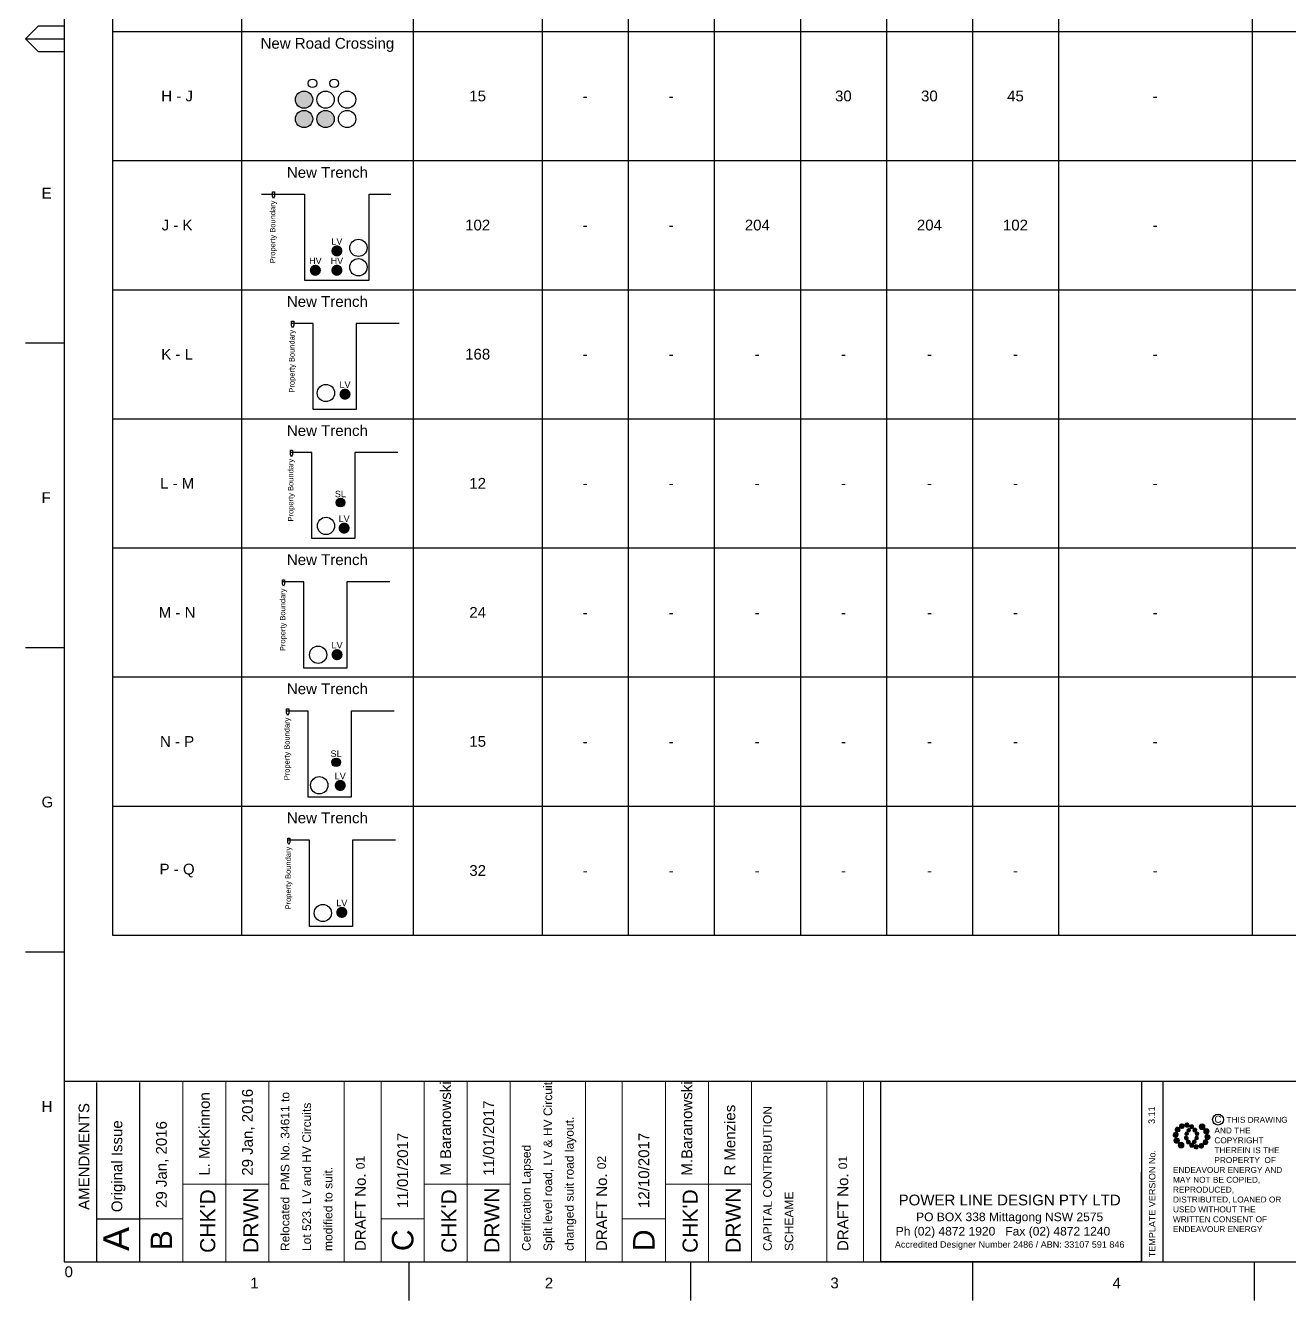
# Paper-space layout 'duct' of a CAD drawing. Header units: metres, sheet in millimetres. Extents: x -9 to 824, y -9 to 577.
# Drawn here: x -8.9 to 284.9, y -9 to 287.3 of the extents above; entities that cross this region are included whole.
import ezdxf
from ezdxf.enums import TextEntityAlignment as Align

# ---------------------------------------------------------------- set-up
doc = ezdxf.new("R2010")
doc.units = ezdxf.units.M
doc.layers.get('0').update_dxf_attribs({"color": 6})
doc.layers.add('Notes', color=7, linetype='Continuous')
doc.styles.add('ARIAL', font='arial.ttf', dxfattribs={"height": 2})
doc.styles.add('ieISOCP', font='arial.ttf', dxfattribs={"height": 1.5})
doc.styles.get("Standard").update_dxf_attribs({"font": 'arial.ttf'})

# ---------------------------------------------------------------- blocks, each defined once
blk = doc.blocks.new('EE_LOGO_SMALL')
at = {"layer": 'Notes'}
h = blk.add_hatch(color=256, dxfattribs=at)
edge = h.paths.add_edge_path()
edge.add_spline(control_points=[(-1.35, 5.88), (-1.41, 6.52), (-1.98, 6.98), (-2.62, 6.92), (-3.26, 6.85), (-3.72, 6.28), (-3.66, 5.65), (-3.6, 5.01), (-3.03, 4.54), (-2.39, 4.61), (-1.75, 4.67), (-1.28, 5.24), (-1.35, 5.88)], knot_values=[0, 0, 0, 0, 1, 1, 1, 2, 2, 2, 3, 3, 3, 4, 4, 4, 4], degree=3, periodic=0)
h = blk.add_hatch(color=256, dxfattribs=at)
edge = h.paths.add_edge_path()
edge.add_spline(control_points=[(-8.41, 1.95), (-9.16, 1.99), (-9.8, 1.42), (-9.84, 0.67), (-9.89, -0.07), (-9.31, -0.71), (-8.56, -0.75), (-7.82, -0.8), (-7.18, -0.23), (-7.14, 0.52), (-7.09, 1.27), (-7.66, 1.91), (-8.41, 1.95)], knot_values=[0, 0, 0, 0, 1, 1, 1, 2, 2, 2, 3, 3, 3, 4, 4, 4, 4], degree=3, periodic=0)
h = blk.add_hatch(color=256, dxfattribs=at)
edge = h.paths.add_edge_path()
edge.add_spline(control_points=[(-6.81, 4.47), (-7.42, 4.82), (-8.21, 4.62), (-8.57, 4), (-8.92, 3.39), (-8.72, 2.6), (-8.1, 2.25), (-7.49, 1.89), (-6.7, 2.09), (-6.34, 2.71), (-5.98, 3.32), (-6.19, 4.11), (-6.81, 4.47)], knot_values=[0, 0, 0, 0, 1, 1, 1, 2, 2, 2, 3, 3, 3, 4, 4, 4, 4], degree=3, periodic=0)
h = blk.add_hatch(color=256, dxfattribs=at)
edge = h.paths.add_edge_path()
edge.add_spline(control_points=[(-4.19, 5.89), (-4.56, 6.46), (-5.32, 6.62), (-5.88, 6.26), (-6.45, 5.89), (-6.61, 5.13), (-6.25, 4.56), (-5.88, 4), (-5.13, 3.83), (-4.56, 4.2), (-3.99, 4.56), (-3.82, 5.32), (-4.19, 5.89)], knot_values=[0, 0, 0, 0, 1, 1, 1, 2, 2, 2, 3, 3, 3, 4, 4, 4, 4], degree=3, periodic=0)
h = blk.add_hatch(color=256, dxfattribs=at)
edge = h.paths.add_edge_path()
edge.add_spline(control_points=[(-2.5, 2.07), (-3.02, 2.18), (-3.52, 1.86), (-3.63, 1.35), (-3.74, 0.84), (-3.41, 0.33), (-2.91, 0.22), (-2.39, 0.11), (-1.89, 0.43), (-1.78, 0.95), (-1.67, 1.46), (-1.99, 1.96), (-2.5, 2.07)], knot_values=[0, 0, 0, 0, 1, 1, 1, 2, 2, 2, 3, 3, 3, 4, 4, 4, 4], degree=3, periodic=0)
h = blk.add_hatch(color=256, dxfattribs=at)
edge = h.paths.add_edge_path()
edge.add_spline(control_points=[(1.01, 4.87), (1.01, 4.27), (0.53, 3.79), (-0.07, 3.79), (-0.67, 3.79), (-1.16, 4.27), (-1.16, 4.87), (-1.16, 5.47), (-0.67, 5.96), (-0.07, 5.96), (0.53, 5.96), (1.01, 5.47), (1.01, 4.87)], knot_values=[0, 0, 0, 0, 1, 1, 1, 2, 2, 2, 3, 3, 3, 4, 4, 4, 4], degree=3, periodic=0)
edge = h.paths.add_edge_path()
edge.add_spline(control_points=[(-1.36, 3.98), (-1.87, 4.09), (-2.38, 3.77), (-2.49, 3.26), (-2.6, 2.75), (-2.27, 2.24), (-1.76, 2.13), (-1.25, 2.02), (-0.75, 2.35), (-0.64, 2.86), (-0.53, 3.37), (-0.85, 3.87), (-1.36, 3.98)], knot_values=[0, 0, 0, 0, 1, 1, 1, 2, 2, 2, 3, 3, 3, 4, 4, 4, 4], degree=3, periodic=0)
h = blk.add_hatch(color=256, dxfattribs=at)
edge = h.paths.add_edge_path()
edge.add_spline(control_points=[(2.33, 2.37), (2.77, 2.76), (2.8, 3.42), (2.42, 3.85), (2.03, 4.29), (1.37, 4.32), (0.94, 3.94), (0.51, 3.55), (0.47, 2.89), (0.85, 2.46), (1.24, 2.03), (1.9, 1.99), (2.33, 2.37)], knot_values=[0, 0, 0, 0, 1, 1, 1, 2, 2, 2, 3, 3, 3, 4, 4, 4, 4], degree=3, periodic=0)
edge = h.paths.add_edge_path()
edge.add_spline(control_points=[(1.01, 4.87), (1.01, 4.27), (0.53, 3.79), (-0.07, 3.79), (-0.67, 3.79), (-1.16, 4.27), (-1.16, 4.87), (-1.16, 5.47), (-0.67, 5.96), (-0.07, 5.96), (0.53, 5.96), (1.01, 5.47), (1.01, 4.87)], knot_values=[0, 0, 0, 0, 1, 1, 1, 2, 2, 2, 3, 3, 3, 4, 4, 4, 4], degree=3, periodic=0)
h = blk.add_hatch(color=256, dxfattribs=at)
edge = h.paths.add_edge_path()
edge.add_spline(control_points=[(1.01, 4.87), (1.01, 4.27), (0.53, 3.79), (-0.07, 3.79), (-0.67, 3.79), (-1.16, 4.27), (-1.16, 4.87), (-1.16, 5.47), (-0.67, 5.96), (-0.07, 5.96), (0.53, 5.96), (1.01, 5.47), (1.01, 4.87)], knot_values=[0, 0, 0, 0, 1, 1, 1, 2, 2, 2, 3, 3, 3, 4, 4, 4, 4], degree=3, periodic=0)
edge = h.paths.add_edge_path(flags=16)
edge.add_spline(control_points=[(1.01, 4.87), (1.01, 4.27), (0.53, 3.79), (-0.07, 3.79), (-0.67, 3.79), (-1.16, 4.27), (-1.16, 4.87), (-1.16, 5.47), (-0.67, 5.96), (-0.07, 5.96), (0.53, 5.96), (1.01, 5.47), (1.01, 4.87)], knot_values=[0, 0, 0, 0, 1, 1, 1, 2, 2, 2, 3, 3, 3, 4, 4, 4, 4], degree=3, periodic=0)
h = blk.add_hatch(color=256, dxfattribs=at)
edge = h.paths.add_edge_path()
edge.add_spline(control_points=[(2.98, 0.19), (3.52, 0.33), (3.83, 0.88), (3.69, 1.41), (3.55, 1.94), (3.01, 2.26), (2.48, 2.12), (1.95, 1.98), (1.63, 1.43), (1.77, 0.9), (1.91, 0.37), (2.45, 0.05), (2.98, 0.19)], knot_values=[0, 0, 0, 0, 1, 1, 1, 2, 2, 2, 3, 3, 3, 4, 4, 4, 4], degree=3, periodic=0)
h = blk.add_hatch(color=256, dxfattribs=at)
edge = h.paths.add_edge_path()
edge.add_spline(control_points=[(6.99, 4.87), (6.99, 4.04), (6.32, 3.36), (5.48, 3.36), (4.65, 3.36), (3.97, 4.04), (3.97, 4.87), (3.97, 5.71), (4.65, 6.38), (5.48, 6.38), (6.32, 6.38), (6.99, 5.71), (6.99, 4.87)], knot_values=[0, 0, 0, 0, 1, 1, 1, 2, 2, 2, 3, 3, 3, 4, 4, 4, 4], degree=3, periodic=0)
h = blk.add_hatch(color=256, dxfattribs=at)
edge = h.paths.add_edge_path()
edge.add_spline(control_points=[(8.37, 1.14), (9.1, 1.46), (9.42, 2.3), (9.11, 3.02), (8.79, 3.74), (7.95, 4.07), (7.23, 3.75), (6.51, 3.43), (6.18, 2.59), (6.49, 1.87), (6.81, 1.15), (7.65, 0.82), (8.37, 1.14)], knot_values=[0, 0, 0, 0, 1, 1, 1, 2, 2, 2, 3, 3, 3, 4, 4, 4, 4], degree=3, periodic=0)
h = blk.add_hatch(color=256, dxfattribs=at)
edge = h.paths.add_edge_path()
edge.add_spline(control_points=[(8.27, -1.91), (9.01, -1.95), (9.65, -1.38), (9.69, -0.63), (9.74, 0.12), (9.17, 0.75), (8.42, 0.8), (7.67, 0.84), (7.03, 0.27), (6.99, -0.48), (6.95, -1.22), (7.52, -1.87), (8.27, -1.91)], knot_values=[0, 0, 0, 0, 1, 1, 1, 2, 2, 2, 3, 3, 3, 4, 4, 4, 4], degree=3, periodic=0)
h = blk.add_hatch(color=256, dxfattribs=at)
edge = h.paths.add_edge_path()
edge.add_spline(control_points=[(-8.52, -1.1), (-9.24, -1.42), (-9.57, -2.26), (-9.25, -2.98), (-8.94, -3.7), (-8.09, -4.03), (-7.37, -3.71), (-6.65, -3.39), (-6.33, -2.55), (-6.64, -1.83), (-6.96, -1.11), (-7.8, -0.78), (-8.52, -1.1)], knot_values=[0, 0, 0, 0, 1, 1, 1, 2, 2, 2, 3, 3, 3, 4, 4, 4, 4], degree=3, periodic=0)
h = blk.add_hatch(color=256, dxfattribs=at)
edge = h.paths.add_edge_path()
edge.add_spline(control_points=[(-7.14, -4.83), (-7.14, -4), (-6.46, -3.32), (-5.63, -3.32), (-4.8, -3.32), (-4.12, -4), (-4.12, -4.83), (-4.12, -5.67), (-4.8, -6.34), (-5.63, -6.34), (-6.46, -6.34), (-7.14, -5.67), (-7.14, -4.83)], knot_values=[0, 0, 0, 0, 1, 1, 1, 2, 2, 2, 3, 3, 3, 4, 4, 4, 4], degree=3, periodic=0)
h = blk.add_hatch(color=256, dxfattribs=at)
edge = h.paths.add_edge_path()
edge.add_spline(control_points=[(-3.13, -0.15), (-3.66, -0.29), (-3.98, -0.84), (-3.84, -1.37), (-3.7, -1.9), (-3.15, -2.22), (-2.62, -2.08), (-2.09, -1.94), (-1.78, -1.39), (-1.91, -0.86), (-2.06, -0.33), (-2.6, -0.01), (-3.13, -0.15)], knot_values=[0, 0, 0, 0, 1, 1, 1, 2, 2, 2, 3, 3, 3, 4, 4, 4, 4], degree=3, periodic=0)
h = blk.add_hatch(color=256, dxfattribs=at)
edge = h.paths.add_edge_path()
edge.add_spline(control_points=[(-2.48, -2.33), (-2.91, -2.72), (-2.95, -3.38), (-2.56, -3.81), (-2.18, -4.24), (-1.52, -4.28), (-1.08, -3.9), (-0.65, -3.51), (-0.62, -2.85), (-1, -2.42), (-1.39, -1.98), (-2.05, -1.95), (-2.48, -2.33)], knot_values=[0, 0, 0, 0, 1, 1, 1, 2, 2, 2, 3, 3, 3, 4, 4, 4, 4], degree=3, periodic=0)
h = blk.add_hatch(color=256, dxfattribs=at)
edge = h.paths.add_edge_path()
edge.add_spline(control_points=[(-1.16, -4.83), (-1.16, -4.23), (-0.67, -3.74), (-0.07, -3.74), (0.53, -3.74), (1.01, -4.23), (1.01, -4.83), (1.01, -5.43), (0.53, -5.92), (-0.07, -5.92), (-0.67, -5.92), (-1.16, -5.43), (-1.16, -4.83)], knot_values=[0, 0, 0, 0, 1, 1, 1, 2, 2, 2, 3, 3, 3, 4, 4, 4, 4], degree=3, periodic=0)
h = blk.add_hatch(color=256, dxfattribs=at)
edge = h.paths.add_edge_path()
edge.add_spline(control_points=[(1.22, -3.94), (1.73, -4.05), (2.23, -3.73), (2.34, -3.22), (2.45, -2.71), (2.13, -2.2), (1.62, -2.09), (1.11, -1.98), (0.6, -2.3), (0.49, -2.81), (0.38, -3.32), (0.71, -3.83), (1.22, -3.94)], knot_values=[0, 0, 0, 0, 1, 1, 1, 2, 2, 2, 3, 3, 3, 4, 4, 4, 4], degree=3, periodic=0)
h = blk.add_hatch(color=256, dxfattribs=at)
edge = h.paths.add_edge_path()
edge.add_spline(control_points=[(1.2, -5.84), (1.27, -6.47), (1.84, -6.94), (2.47, -6.87), (3.11, -6.81), (3.58, -6.24), (3.51, -5.6), (3.45, -4.96), (2.88, -4.5), (2.24, -4.56), (1.6, -4.63), (1.13, -5.2), (1.2, -5.84)], knot_values=[0, 0, 0, 0, 1, 1, 1, 2, 2, 2, 3, 3, 3, 4, 4, 4, 4], degree=3, periodic=0)
h = blk.add_hatch(color=256, dxfattribs=at)
edge = h.paths.add_edge_path()
edge.add_spline(control_points=[(2.36, -2.03), (2.87, -2.14), (3.37, -1.81), (3.48, -1.3), (3.59, -0.79), (3.27, -0.29), (2.76, -0.18), (2.25, -0.07), (1.74, -0.39), (1.63, -0.9), (1.52, -1.41), (1.85, -1.92), (2.36, -2.03)], knot_values=[0, 0, 0, 0, 1, 1, 1, 2, 2, 2, 3, 3, 3, 4, 4, 4, 4], degree=3, periodic=0)
h = blk.add_hatch(color=256, dxfattribs=at)
edge = h.paths.add_edge_path()
edge.add_spline(control_points=[(4.05, -5.84), (4.41, -6.41), (5.17, -6.58), (5.73, -6.21), (6.3, -5.85), (6.46, -5.09), (6.1, -4.52), (5.73, -3.95), (4.98, -3.79), (4.41, -4.16), (3.84, -4.52), (3.68, -5.28), (4.05, -5.84)], knot_values=[0, 0, 0, 0, 1, 1, 1, 2, 2, 2, 3, 3, 3, 4, 4, 4, 4], degree=3, periodic=0)
h = blk.add_hatch(color=256, dxfattribs=at)
edge = h.paths.add_edge_path()
edge.add_spline(control_points=[(6.66, -4.43), (7.27, -4.78), (8.06, -4.58), (8.42, -3.96), (8.78, -3.35), (8.57, -2.56), (7.96, -2.2), (7.34, -1.84), (6.55, -2.05), (6.2, -2.66), (5.84, -3.28), (6.04, -4.07), (6.66, -4.43)], knot_values=[0, 0, 0, 0, 1, 1, 1, 2, 2, 2, 3, 3, 3, 4, 4, 4, 4], degree=3, periodic=0)
at = {"layer": 'Notes', "lineweight": 0}
for points in [[(1.85, 2.13), (1.85, 2.13)], [(-1.99, -2.08), (-1.99, -2.08)]]:
    blk.add_lwpolyline(points, dxfattribs=at)
for points in [[(-1.35, 5.88), (-1.41, 6.52), (-1.98, 6.98), (-2.62, 6.92), (-3.26, 6.85), (-3.72, 6.28), (-3.66, 5.65), (-3.6, 5.01), (-3.03, 4.54), (-2.39, 4.61), (-1.75, 4.67), (-1.28, 5.24), (-1.35, 5.88)], [(-8.41, 1.95), (-9.16, 1.99), (-9.8, 1.42), (-9.84, 0.67), (-9.89, -0.07), (-9.31, -0.71), (-8.56, -0.75), (-7.82, -0.8), (-7.18, -0.23), (-7.14, 0.52), (-7.09, 1.27), (-7.66, 1.91), (-8.41, 1.95)], [(-6.81, 4.47), (-7.42, 4.82), (-8.21, 4.62), (-8.57, 4), (-8.92, 3.39), (-8.72, 2.6), (-8.1, 2.25), (-7.49, 1.89), (-6.7, 2.09), (-6.34, 2.71), (-5.98, 3.32), (-6.19, 4.11), (-6.81, 4.47)], [(-4.19, 5.89), (-4.56, 6.46), (-5.32, 6.62), (-5.88, 6.26), (-6.45, 5.89), (-6.61, 5.13), (-6.25, 4.56), (-5.88, 4), (-5.13, 3.83), (-4.56, 4.2), (-3.99, 4.56), (-3.82, 5.32), (-4.19, 5.89)], [(-2.5, 2.07), (-3.02, 2.18), (-3.52, 1.86), (-3.63, 1.35), (-3.74, 0.84), (-3.41, 0.33), (-2.91, 0.22), (-2.39, 0.11), (-1.89, 0.43), (-1.78, 0.95), (-1.67, 1.46), (-1.99, 1.96), (-2.5, 2.07)], [(-1.36, 3.98), (-1.87, 4.09), (-2.38, 3.77), (-2.49, 3.26), (-2.6, 2.75), (-2.27, 2.24), (-1.76, 2.13), (-1.25, 2.02), (-0.75, 2.35), (-0.64, 2.86), (-0.53, 3.37), (-0.85, 3.87), (-1.36, 3.98)], [(1.01, 4.87), (1.01, 4.27), (0.53, 3.79), (-0.07, 3.79), (-0.67, 3.79), (-1.16, 4.27), (-1.16, 4.87), (-1.16, 5.47), (-0.67, 5.96), (-0.07, 5.96), (0.53, 5.96), (1.01, 5.47), (1.01, 4.87)], [(1.01, 4.87), (1.01, 4.27), (0.53, 3.79), (-0.07, 3.79), (-0.67, 3.79), (-1.16, 4.27), (-1.16, 4.87), (-1.16, 5.47), (-0.67, 5.96), (-0.07, 5.96), (0.53, 5.96), (1.01, 5.47), (1.01, 4.87)], [(2.33, 2.37), (2.77, 2.76), (2.8, 3.42), (2.42, 3.85), (2.03, 4.29), (1.37, 4.32), (0.94, 3.94), (0.51, 3.55), (0.47, 2.89), (0.85, 2.46), (1.24, 2.03), (1.9, 1.99), (2.33, 2.37)], [(2.98, 0.19), (3.52, 0.33), (3.83, 0.88), (3.69, 1.41), (3.55, 1.94), (3.01, 2.26), (2.48, 2.12), (1.95, 1.98), (1.63, 1.43), (1.77, 0.9), (1.91, 0.37), (2.45, 0.05), (2.98, 0.19)], [(6.99, 4.87), (6.99, 4.04), (6.32, 3.36), (5.48, 3.36), (4.65, 3.36), (3.97, 4.04), (3.97, 4.87), (3.97, 5.71), (4.65, 6.38), (5.48, 6.38), (6.32, 6.38), (6.99, 5.71), (6.99, 4.87)], [(8.37, 1.14), (9.1, 1.46), (9.42, 2.3), (9.11, 3.02), (8.79, 3.74), (7.95, 4.07), (7.23, 3.75), (6.51, 3.43), (6.18, 2.59), (6.49, 1.87), (6.81, 1.15), (7.65, 0.82), (8.37, 1.14)], [(8.27, -1.91), (9.01, -1.95), (9.65, -1.38), (9.69, -0.63), (9.74, 0.12), (9.17, 0.75), (8.42, 0.8), (7.67, 0.84), (7.03, 0.27), (6.99, -0.48), (6.95, -1.22), (7.52, -1.87), (8.27, -1.91)], [(-8.52, -1.1), (-9.24, -1.42), (-9.57, -2.26), (-9.25, -2.98), (-8.94, -3.7), (-8.09, -4.03), (-7.37, -3.71), (-6.65, -3.39), (-6.33, -2.55), (-6.64, -1.83), (-6.96, -1.11), (-7.8, -0.78), (-8.52, -1.1)], [(-7.14, -4.83), (-7.14, -4), (-6.46, -3.32), (-5.63, -3.32), (-4.8, -3.32), (-4.12, -4), (-4.12, -4.83), (-4.12, -5.67), (-4.8, -6.34), (-5.63, -6.34), (-6.46, -6.34), (-7.14, -5.67), (-7.14, -4.83)], [(-3.13, -0.15), (-3.66, -0.29), (-3.98, -0.84), (-3.84, -1.37), (-3.7, -1.9), (-3.15, -2.22), (-2.62, -2.08), (-2.09, -1.94), (-1.78, -1.39), (-1.91, -0.86), (-2.06, -0.33), (-2.6, -0.01), (-3.13, -0.15)], [(-2.48, -2.33), (-2.91, -2.72), (-2.95, -3.38), (-2.56, -3.81), (-2.18, -4.24), (-1.52, -4.28), (-1.08, -3.9), (-0.65, -3.51), (-0.62, -2.85), (-1, -2.42), (-1.39, -1.98), (-2.05, -1.95), (-2.48, -2.33)], [(-1.16, -4.83), (-1.16, -4.23), (-0.67, -3.74), (-0.07, -3.74), (0.53, -3.74), (1.01, -4.23), (1.01, -4.83), (1.01, -5.43), (0.53, -5.92), (-0.07, -5.92), (-0.67, -5.92), (-1.16, -5.43), (-1.16, -4.83)], [(1.22, -3.94), (1.73, -4.05), (2.23, -3.73), (2.34, -3.22), (2.45, -2.71), (2.13, -2.2), (1.62, -2.09), (1.11, -1.98), (0.6, -2.3), (0.49, -2.81), (0.38, -3.32), (0.71, -3.83), (1.22, -3.94)], [(1.2, -5.84), (1.27, -6.47), (1.84, -6.94), (2.47, -6.87), (3.11, -6.81), (3.58, -6.24), (3.51, -5.6), (3.45, -4.96), (2.88, -4.5), (2.24, -4.56), (1.6, -4.63), (1.13, -5.2), (1.2, -5.84)], [(2.36, -2.03), (2.87, -2.14), (3.37, -1.81), (3.48, -1.3), (3.59, -0.79), (3.27, -0.29), (2.76, -0.18), (2.25, -0.07), (1.74, -0.39), (1.63, -0.9), (1.52, -1.41), (1.85, -1.92), (2.36, -2.03)], [(4.05, -5.84), (4.41, -6.41), (5.17, -6.58), (5.73, -6.21), (6.3, -5.85), (6.46, -5.09), (6.1, -4.52), (5.73, -3.95), (4.98, -3.79), (4.41, -4.16), (3.84, -4.52), (3.68, -5.28), (4.05, -5.84)], [(6.66, -4.43), (7.27, -4.78), (8.06, -4.58), (8.42, -3.96), (8.78, -3.35), (8.57, -2.56), (7.96, -2.2), (7.34, -1.84), (6.55, -2.05), (6.2, -2.66), (5.84, -3.28), (6.04, -4.07), (6.66, -4.43)]]:
    blk.add_open_spline(points, degree=3, knots=[0, 0, 0, 0, 1, 1, 1, 2, 2, 2, 3, 3, 3, 4, 4, 4, 4], dxfattribs=at)
blk = doc.blocks.new('EE_COPYRIGHT_A1')
at = {"layer": 'Notes'}
blk.add_circle((9.53, -0.82), 1.15, dxfattribs=at)
at = {"xscale": 0.4, "yscale": 0.4, "zscale": 0.4}
blk.add_blockref('EE_LOGO_SMALL', (3.96, -4.29), dxfattribs=at)
at = {"layer": 'Notes', "insert": (0, 0), "char_height": 1.25, "width": 24.1208, "attachment_point": 1, "style": 'ARIAL'}
blk.add_mtext('\\pt8.75;               ^I{\\H1.2x;C } THIS DRAWING\\P\\pi-8.75,l8.75,t8.75,20;       ^IAND THE ^I\\P\\pi0,t8.75;COPYRIGHT\\P\\pi-8.75,t1.25,8.75;^I^ITHEREIN IS THE PROPERTY  OF \\P\\pi0,l0,t1.25;ENDEAVOUR ENERGY AND MAY NOT BE COPIED, REPRODUCED, DISTRIBUTED, LOANED OR USED WITHOUT THE WRITTEN CONSENT OF ENDEAVOUR ENERGY', dxfattribs=at)
blk = doc.blocks.new('A1_FRAME_TITLE')
at = {"layer": 'Notes'}
for p, q in [((9, 574.39), (9, 5.97)), ((0, 290.18), (3, 293.18)), ((3, 293.18), (8.99, 293.18)), ((0, 290.18), (9, 290.18)), ((3, 287.18), (0, 290.18)), ((8.99, 287.18), (3, 287.18)), ((9, 219.43), (0, 219.43)), ((9, 148.68), (0, 148.68)), ((9, 77.93), (0, 77.93)), ((16.59, 5.97), (16.59, 47.62)), ((26.59, 5.97), (26.59, 47.62)), ((259.37, 47.97), (259.37, 5.97)), ((264.37, 47.97), (264.37, 5.97)), ((16.59, 15.97), (26.59, 15.97)), ((89.14, -3.03), (89.14, 5.97)), ((154.65, -3.03), (154.65, 5.97)), ((220.16, -3.03), (220.16, 5.97)), ((285.67, -3.03), (285.67, 5.97))]:
    blk.add_line(p, q, dxfattribs=at)
at = {"layer": 'Notes', "flags": 128}
for points in [[(9, 47.97), (824.37, 47.97)], [(9, 5.97), (123.8, 5.97)], [(123.8, 5.97), (824.37, 5.97)]]:
    blk.add_lwpolyline(points, dxfattribs=at)
at = {"layer": 'Notes', "xscale": 1.1, "yscale": 1.1, "zscale": 1.1}
blk.add_blockref('EE_COPYRIGHT_A1', (266.71, 39.92), dxfattribs=at)
at = {"layer": 'Notes', "style": 'ARIAL'}
for s, p in [('E', (3.74, 253.06)), ('F', (3.74, 182.31)), ('G', (3.74, 111.56)), ('H', (3.74, 40.81)), ('1', (52.24, -0.22)), ('2', (120.7, -0.22)), ('3', (187.09, -0.2)), ('4', (252.67, -0.22))]:
    blk.add_text(s, height=2.5, dxfattribs=at).set_placement(p)
for s, height, p in [('AMENDMENTS', 2.5, (14.84, 18.02)), ('Original Issue', 2.5, (22.5, 17.5)), ('A', 6, (24.09, 8.47))]:
    blk.add_text(s, height=height, rotation=90, dxfattribs=at).set_placement(p)
blk.add_text('TEMPLATE VERSION No.', height=1.5, rotation=90, dxfattribs=at).set_placement((261.88, 7.02), align=Align.MIDDLE_LEFT)
at = {"layer": 'Notes', "style": 'ARIAL', "flags": 8}
blk.add_attdef('VERSION_NO', text='', height=1.5, rotation=90, dxfattribs=at).set_placement((261.75, 40.04), align=Align.MIDDLE_CENTER)
at = {"layer": 'Notes', "style": 'ARIAL'}
for tag, height, p in [('CAP_NO', 2, (496.37, 44.97)), ('IE_NUM', 2, (496.37, 38.97)), ('REF_1', 2, (321.87, 32.97)), ('GEN_WO', 2.5, (427.37, 32.97)), ('HV_SWITCH', 2, (496.37, 32.97)), ('REF_2', 2, (321.87, 26.97)), ('OH_WO', 2.5, (427.37, 26.97)), ('UBD_REF', 2, (496.37, 26.97)), ('REF_3', 2, (321.87, 20.97)), ('UG_WO', 2.5, (427.37, 20.97)), ('GIS_MAP_No', 2, (496.37, 20.97)), ('REF_4', 2, (321.87, 14.97)), ('SUB_WO', 2.5, (427.37, 14.97)), ('HV_OP_DIAG', 2, (496.37, 14.97)), ('LGA', 2, (496.37, 8.97))]:
    blk.add_attdef(tag, text='', height=height, dxfattribs=at).set_placement(p, align=Align.MIDDLE_LEFT)
for tag, height, p in [('T1', 4, (679.37, 41.13)), ('T2', 4, (679.37, 35.13)), ('REF_No_1', 2.5, (306.87, 32.97)), ('T3', 4, (679.37, 29.13)), ('REF_No_2', 2.5, (306.87, 26.97)), ('DRAWN', 2.5, (561.87, 25.97)), ('T4', 4, (679.37, 23.13)), ('NUM', 8, (791.37, 20.97)), ('REV', 8, (819.37, 20.97)), ('REF_No_3', 2.5, (306.87, 20.97)), ('DATE', 2.5, (561.87, 17.97)), ('T5', 4, (679.37, 17.13)), ('REF_No_4', 2.5, (306.87, 14.97)), ('T6', 4, (679.37, 11.13)), ('CHD', 2.5, (561.87, 9.97)), ('DESIGN', 2.5, (601.87, 9.97)), ('NS', 2.5, (789.8, 8.94)), ('SHTS', 2.5, (804.81, 8.95))]:
    blk.add_attdef(tag, text='', height=height, dxfattribs=at).set_placement(p, align=Align.MIDDLE_CENTER)
blk.add_attdef('scale', text='', height=2.5, dxfattribs=at).set_placement((560.29, 33.27), align=Align.CENTER)
blk.add_attdef('ExportID', (9.08, 2.39), '', height=2.5, dxfattribs=at)
at = {"layer": 'Notes', "style": 'ARIAL', "flags": 1}
for tag, p, height in [('ProjectType', (14.17, -26.8), 2.5), ('ExportDate', (60.28, -26.79), 2.5), ('ExportUserName', (69.15, -26.8), 2.5), ('DesignerCompanyName', (81.48, -26.79), 2.5), ('ExportAreaOfInterest', (97.1, -26.81), 2.5), ('GIS_SUCCESS', (112, -26.78), 2.5), ('CAD_SUCCESS', (121.79, -26.78), 2.5), ('DEPOTCODE', (132.11, -26.88), 2.5), ('ExportCategories', (140.08, -26.8), 2.5), ('Comments', (154.38, -26.88), 2.5), ('ProjectNumber', (23.56, -26.82), 0.1), ('DrawingNumber', (35.51, -26.8), 0.1), ('ProjectDescription', (47.56, -26.83), 0.1)]:
    blk.add_attdef(tag, p, '', height=height, dxfattribs=at)
blk = doc.blocks.new('*U386')
h = blk.add_hatch(color=1)
h.dxf.hatch_style = 1
h.paths.add_polyline_path([(1.3, 1.3, 1), (-1.3, 1.3, 1)])
at = {"color": 1, "insert": (0, 3.5), "char_height": 1.5, "width": 1.4, "attachment_point": 5}
blk.add_mtext('HV', dxfattribs=at)
blk = doc.blocks.new('Conduit & Cable - Distribution')
blk.add_circle((0, 2), 2)
blk = doc.blocks.new('*U384')
h = blk.add_hatch(color=5)
h.dxf.hatch_style = 1
h.paths.add_polyline_path([(1.3, 1.3, 1), (-1.3, 1.3, 1)])
at = {"color": 1, "insert": (0, 3.5), "char_height": 1.5, "width": 1.4, "attachment_point": 5}
blk.add_mtext('{\\C5;LV}', dxfattribs=at)
blk = doc.blocks.new('*U449')
for p, q in [((-15, 20.5), (-14.5, 20.5)), ((-15, 19.5), (-15, 20.5)), ((-14.75, 19), (-15, 19.5)), ((-14.5, 19.5), (-14.75, 19)), ((-14.5, 20.5), (-14.5, 19.5))]:
    blk.add_line(p, q)
at = {"flags": 128}
blk.add_lwpolyline([(-17.5, 20), (-7.5, 20), (-7.5, 0), (7.5, 0), (7.5, 20), (12.5, 20)], dxfattribs=at)
at = {"insert": (-14.75, 18.5), "char_height": 1.25, "attachment_point": 6, "rotation": 90, "style": 'ieISOCP'}
blk.add_mtext('Property Boundary', dxfattribs=at)
blk = doc.blocks.new('*U448')
for p, q in [((-10, 20.5), (-9.5, 20.5)), ((-10, 19.5), (-10, 20.5)), ((-9.75, 19), (-10, 19.5)), ((-9.5, 19.5), (-9.75, 19)), ((-9.5, 20.5), (-9.5, 19.5))]:
    blk.add_line(p, q)
at = {"flags": 128}
blk.add_lwpolyline([(15, 20), (5, 20), (5, 0), (-5, 0), (-5, 20), (-10, 20)], dxfattribs=at)
at = {"insert": (-9.75, 18.5), "char_height": 1.25, "attachment_point": 6, "rotation": 90, "style": 'ieISOCP'}
blk.add_mtext('Property Boundary', dxfattribs=at)
blk = doc.blocks.new('*U387')
h = blk.add_hatch(color=4)
h.dxf.hatch_style = 1
h.paths.add_polyline_path([(1, 1, 1), (-1, 1, 1)])
blk.add_circle((0, 1), 1)
at = {"color": 4, "insert": (0, 3), "char_height": 1.5, "width": 1.4, "attachment_point": 5}
blk.add_mtext('SL', dxfattribs=at)
blk = doc.blocks.new('Amendment Tag A1-A2')
at = {"lineweight": 15}
for p, q in [((10, 42), (10, 0)), ((20, 42), (20, 0)), ((30, 42), (30, 0)), ((47.5, 42), (47.5, 0)), ((56.06, 42), (56.06, 0)), ((10, 18), (30, 18)), ((0, 10), (10, 10))]:
    blk.add_line(p, q, dxfattribs=at)
blk.add_text('DRAFT No.', height=2.5, rotation=90, dxfattribs=at).set_placement((51.25, 2.5), align=Align.MIDDLE_LEFT)
for s, p in [("CHK'D", (17.51, 2.06)), ('DRWN', (27.51, 2.06))]:
    blk.add_text(s, height=3.5, rotation=90, dxfattribs=at).set_placement(p)
for tag, height, p in [('CHECKED_BY', 2.5, (15, 20)), ('DRAWN_BY', 2.5, (25, 20)), ('REV_DATE', 2.5, (5, 12.5)), ('LINE_THREE', 2, (43.75, 2.5)), ('LINE_ONE', 2, (33.75, 2.5)), ('LINE_TWO', 2, (38.75, 2.5))]:
    blk.add_attdef(tag, text='', height=height, rotation=90, dxfattribs=at).set_placement(p, align=Align.MIDDLE_LEFT)
blk.add_attdef('DRAFT_NO', text='', height=2, rotation=90).set_placement((51.25, 21.5), align=Align.MIDDLE_LEFT)
blk.add_attdef('REV_NO', text='', height=5, rotation=90, dxfattribs=at).set_placement((5, 5), align=Align.MIDDLE_CENTER)
blk = doc.blocks.new('*U390')
h = blk.add_hatch(color=1)
h.dxf.hatch_style = 1
h.paths.add_polyline_path([(2, 2, 1), (-2, 2, 1)])
blk.add_circle((0, 2), 2)
blk = doc.blocks.new('*U383')
h = blk.add_hatch(color=5)
h.dxf.hatch_style = 1
h.paths.add_polyline_path([(2, 2, 1), (-2, 2, 1)])
blk.add_circle((0, 2), 2)
blk = doc.blocks.new('*U382')
blk.add_circle((0, 2), 2)
blk = doc.blocks.new('*U392')
blk.add_circle((0, 1), 1)
blk = doc.blocks.new('*T459')
at = {"layer": 'Notes', "color": 0, "linetype": 'ByBlock', "lineweight": -2, "transparency": 16777216}
for p, q in [((0, 0), (309.86, 0)), ((0, 0), (0, -480.96)), ((309.86, 0), (309.86, -480.96)), ((0, -15), (309.86, -15)), ((0, -35), (309.86, -35)), ((30, -35), (30, -480.96)), ((69.86, -35), (69.86, -480.96)), ((99.86, -35), (99.86, -480.96)), ((119.86, -35), (119.86, -480.96)), ((139.86, -35), (139.86, -480.96)), ((159.86, -35), (159.86, -480.96)), ((179.86, -35), (179.86, -480.96)), ((199.86, -35), (199.86, -480.96)), ((219.86, -35), (219.86, -480.96)), ((264.86, -35), (264.86, -480.96)), ((0, -48.82), (309.86, -48.82)), ((0, -78.82), (309.86, -78.82)), ((0, -108.82), (309.86, -108.82)), ((0, -138.82), (309.86, -138.82)), ((0, -168.82), (309.86, -168.82)), ((0, -202.23), (309.86, -202.23)), ((0, -237.41), (309.86, -237.41)), ((0, -270.96), (309.86, -270.96)), ((0, -300.96), (309.86, -300.96)), ((0, -330.96), (309.86, -330.96)), ((0, -360.96), (309.86, -360.96)), ((0, -390.96), (309.86, -390.96)), ((0, -420.96), (309.86, -420.96)), ((0, -450.96), (309.86, -450.96)), ((0, -480.96), (309.86, -480.96))]:
    blk.add_line(p, q, dxfattribs=at)
at = {"layer": 'Notes', "color": 0, "lineweight": 35, "transparency": 16777216}
for s, insert, char_height, width, attachment_point in [('Urban Subdivision Related Reimbursement - Duct and Cable Schedule', (154.93, -7.5), 6, 306.8607, 5), ('{\\fArial|b1|i0|c0|p34;Duct and Cable Schedule codes:\\PT&R: HV Light trenching & reinstatement\\PPC: Lay Cable - Pull Conductor through Ducts\\P*All length entered in meters (m)}', (1.5, -25), 2.5, 96.8607, 4), ('{\\fArial|b1|i0|c0|p34;LD: Lay HV 125mm Ducts in Trench\\PC: Cable - Materials}', (101.36, -25), 2.5, 117, 4), ('{\\fArial|b1|i0|c0|p34;LC: Lay HV Cable - Directly Buried in Trench\\PD: Lay HV duct in SL/LV Trench}', (221.36, -25), 2.5, 87, 4), ('{\\fArial|b1|i0|c0|p34;Route Length     (m)}', (84.86, -41.91), 2.5, 27, 5), ('{\\fArial|b1|i0|c0|p34;Other Duct Reimbursement            (m) x ($) }', (242.36, -41.91), 2.5, 42, 5), ('{\\fArial|b1|i0|c0|p34;Existing Duct Usage       (m) x ($)}', (287.36, -41.91), 2.5, 42, 5), ('{\\fArial|b1|i0|c0|p34;Nodes}', (15, -41.91), 2.5, 27, 5), ('{\\fArial|b1|i0|c0|p34;Configuration}', (49.93, -41.91), 2.5, 36.8607, 5), ('{\\fArial|b1|i0|c0|p34;T&R}', (109.86, -41.91), 2.5, 17, 5), ('{\\fArial|b1|i0|c0|p34;LD}', (129.86, -41.91), 2.5, 17, 5), ('{\\fArial|b1|i0|c0|p34;LC}', (149.86, -41.91), 2.5, 17, 5), ('{\\fArial|b1|i0|c0|p34;PC}', (169.86, -41.91), 2.5, 17, 5), ('{\\fArial|b1|i0|c0|p34;C}', (189.86, -41.91), 2.5, 17, 5), ('{\\fArial|b1|i0|c0|p34;D}', (209.86, -41.91), 2.5, 17, 5), ('New Trench', (49.93, -50.32), 2.5, 36.8607, 2), ('A - B', (15, -63.82), 2.5, 27, 5), ('41', (84.86, -63.82), 2.5, 27, 5), ('-', (109.86, -63.82), 2.5, 17, 5), ('-', (129.86, -63.82), 2.5, 17, 5), ('-', (149.86, -63.82), 2.5, 17, 5), ('-', (169.86, -63.82), 2.5, 17, 5), ('-', (189.86, -63.82), 2.5, 17, 5), ('-', (209.86, -63.82), 2.5, 17, 5), ('-', (242.36, -63.82), 2.5, 42, 5), ('-', (287.36, -63.82), 2.5, 42, 5), ('New Road Crossing', (49.93, -80.32), 2.5, 36.8607, 2), ('B - C', (15, -93.82), 2.5, 27, 5), ('18', (84.86, -93.82), 2.5, 27, 5), ('-', (109.86, -93.82), 2.5, 17, 5), ('-', (129.86, -93.82), 2.5, 17, 5), ('-', (149.86, -93.82), 2.5, 17, 5), ('-', (169.86, -93.82), 2.5, 17, 5), ('-', (189.86, -93.82), 2.5, 17, 5), ('72', (209.86, -93.82), 2.5, 17, 5), ('-', (242.36, -93.82), 2.5, 42, 5), ('-', (287.36, -93.82), 2.5, 42, 5), ('New Trench', (49.93, -110.32), 2.5, 36.8607, 2), ('C - D', (15, -123.82), 2.5, 27, 5), ('20', (84.86, -123.82), 2.5, 27, 5), ('-', (109.86, -123.82), 2.5, 17, 5), ('-', (129.86, -123.82), 2.5, 17, 5), ('-', (149.86, -123.82), 2.5, 17, 5), ('-', (169.86, -123.82), 2.5, 17, 5), ('-', (189.86, -123.82), 2.5, 17, 5), ('60', (209.86, -123.82), 2.5, 17, 5), ('-', (242.36, -123.82), 2.5, 42, 5), ('-', (287.36, -123.82), 2.5, 42, 5), ('New Trench', (49.93, -140.32), 2.5, 36.8607, 2), ('D - E', (15, -153.82), 2.5, 27, 5), ('20', (84.86, -153.82), 2.5, 27, 5), ('-', (109.86, -153.82), 2.5, 17, 5), ('-', (129.86, -153.82), 2.5, 17, 5), ('-', (149.86, -153.82), 2.5, 17, 5), ('-', (169.86, -153.82), 2.5, 17, 5), ('-', (189.86, -153.82), 2.5, 17, 5), ('60', (209.86, -153.82), 2.5, 17, 5), ('-', (242.36, -153.82), 2.5, 42, 5), ('-', (287.36, -153.82), 2.5, 42, 5), ('New Trench Adjacent Existing', (49.93, -170.32), 2.5, 36.8607, 2), ('E - F', (15, -185.52), 2.5, 27, 5), ('28', (84.86, -185.52), 2.5, 27, 5), ('-', (109.86, -185.52), 2.5, 17, 5), ('-', (129.86, -185.52), 2.5, 17, 5), ('-', (149.86, -185.52), 2.5, 17, 5), ('-', (169.86, -185.52), 2.5, 17, 5), ('-', (189.86, -185.52), 2.5, 17, 5), ('84', (209.86, -185.52), 2.5, 17, 5), ('-', (242.36, -185.52), 2.5, 42, 5), ('-', (287.36, -185.52), 2.5, 42, 5), ('New Trench Adjacent Existing', (49.93, -203.73), 2.5, 36.8607, 2), ('F - G', (15, -219.82), 2.5, 27, 5), ('14', (84.86, -219.82), 2.5, 27, 5), ('28', (149.86, -219.82), 2.5, 17, 5), ('28', (189.86, -219.82), 2.5, 17, 5), ('42', (209.86, -219.82), 2.5, 17, 5), ('-', (109.86, -219.82), 2.5, 17, 5), ('-', (129.86, -219.82), 2.5, 17, 5), ('-', (169.86, -219.82), 2.5, 17, 5), ('-', (242.36, -219.82), 2.5, 42, 5), ('-', (287.36, -219.82), 2.5, 42, 5), ('New Trench Adjacent Existing', (49.93, -238.91), 2.5, 36.8607, 2), ('G - H', (15, -254.19), 2.5, 27, 5), ('24', (84.86, -254.19), 2.5, 27, 5), ('-', (109.86, -254.19), 2.5, 17, 5), ('-', (129.86, -254.19), 2.5, 17, 5), ('48', (149.86, -254.19), 2.5, 17, 5), ('-', (169.86, -254.19), 2.5, 17, 5), ('48', (189.86, -254.19), 2.5, 17, 5), ('72', (209.86, -254.19), 2.5, 17, 5), ('-', (242.36, -254.19), 2.5, 42, 5), ('-', (287.36, -254.19), 2.5, 42, 5), ('New Road Crossing', (49.93, -272.46), 2.5, 36.8607, 2), ('H - J', (15, -285.96), 2.5, 27, 5), ('15', (84.86, -285.96), 2.5, 27, 5), ('-', (109.86, -285.96), 2.5, 17, 5), ('-', (129.86, -285.96), 2.5, 17, 5), ('30', (169.86, -285.96), 2.5, 17, 5), ('30', (189.86, -285.96), 2.5, 17, 5), ('45', (209.86, -285.96), 2.5, 17, 5), ('-', (242.36, -285.96), 2.5, 42, 5), ('-', (287.36, -285.96), 2.5, 42, 5), ('New Trench', (49.93, -302.46), 2.5, 36.8607, 2), ('J - K', (15, -315.96), 2.5, 27, 5), ('102', (84.86, -315.96), 2.5, 27, 5), ('-', (109.86, -315.96), 2.5, 17, 5), ('-', (129.86, -315.96), 2.5, 17, 5), ('204', (149.86, -315.96), 2.5, 17, 5), ('204', (189.86, -315.96), 2.5, 17, 5), ('102', (209.86, -315.96), 2.5, 17, 5), ('-', (242.36, -315.96), 2.5, 42, 5), ('-', (287.36, -315.96), 2.5, 42, 5), ('New Trench', (49.93, -332.46), 2.5, 36.8607, 2), ('K - L', (15, -345.96), 2.5, 27, 5), ('168', (84.86, -345.96), 2.5, 27, 5), ('-', (109.86, -345.96), 2.5, 17, 5), ('-', (129.86, -345.96), 2.5, 17, 5), ('-', (149.86, -345.96), 2.5, 17, 5), ('-', (169.86, -345.96), 2.5, 17, 5), ('-', (189.86, -345.96), 2.5, 17, 5), ('-', (209.86, -345.96), 2.5, 17, 5), ('-', (242.36, -345.96), 2.5, 42, 5), ('-', (287.36, -345.96), 2.5, 42, 5), ('New Trench', (49.93, -362.46), 2.5, 36.8607, 2), ('L - M', (15, -375.96), 2.5, 27, 5), ('12', (84.86, -375.96), 2.5, 27, 5), ('-', (109.86, -375.96), 2.5, 17, 5), ('-', (129.86, -375.96), 2.5, 17, 5), ('-', (149.86, -375.96), 2.5, 17, 5), ('-', (169.86, -375.96), 2.5, 17, 5), ('-', (189.86, -375.96), 2.5, 17, 5), ('-', (209.86, -375.96), 2.5, 17, 5), ('-', (242.36, -375.96), 2.5, 42, 5), ('-', (287.36, -375.96), 2.5, 42, 5), ('New Trench', (49.93, -392.46), 2.5, 36.8607, 2), ('M - N', (15, -405.96), 2.5, 27, 5), ('24', (84.86, -405.96), 2.5, 27, 5), ('-', (109.86, -405.96), 2.5, 17, 5), ('-', (129.86, -405.96), 2.5, 17, 5), ('-', (149.86, -405.96), 2.5, 17, 5), ('-', (169.86, -405.96), 2.5, 17, 5), ('-', (189.86, -405.96), 2.5, 17, 5), ('-', (209.86, -405.96), 2.5, 17, 5), ('-', (242.36, -405.96), 2.5, 42, 5), ('-', (287.36, -405.96), 2.5, 42, 5), ('New Trench', (49.93, -422.46), 2.5, 36.8607, 2), ('N - P', (15, -435.96), 2.5, 27, 5), ('15', (84.86, -435.96), 2.5, 27, 5), ('-', (109.86, -435.96), 2.5, 17, 5), ('-', (129.86, -435.96), 2.5, 17, 5), ('-', (149.86, -435.96), 2.5, 17, 5), ('-', (169.86, -435.96), 2.5, 17, 5), ('-', (189.86, -435.96), 2.5, 17, 5), ('-', (209.86, -435.96), 2.5, 17, 5), ('-', (242.36, -435.96), 2.5, 42, 5), ('-', (287.36, -435.96), 2.5, 42, 5), ('New Trench', (49.93, -452.46), 2.5, 36.8607, 2), ('P - Q', (15, -465.96), 2.5, 27, 5), ('32', (84.86, -465.96), 2.5, 27, 5), ('-', (109.86, -465.96), 2.5, 17, 5), ('-', (129.86, -465.96), 2.5, 17, 5), ('-', (149.86, -465.96), 2.5, 17, 5), ('-', (169.86, -465.96), 2.5, 17, 5), ('-', (189.86, -465.96), 2.5, 17, 5), ('-', (209.86, -465.96), 2.5, 17, 5), ('-', (242.36, -465.96), 2.5, 42, 5), ('-', (287.36, -465.96), 2.5, 42, 5)]:
    blk.add_mtext(s, dxfattribs=dict(at, insert=insert, char_height=char_height, width=width, attachment_point=attachment_point))

psp = doc.layouts.new('duct')

# ---------------------------------------------------------------- linework, layer by layer
at = {"layer": 'Notes'}
psp.add_lwpolyline([(189.91, 42), (250.45, 42), (250.37, 0), (189.91, 0)], close=True, dxfattribs=at)

# ---------------------------------------------------------------- block references
psp.add_blockref('*T459', (11.32, 556.87))
ref = psp.add_blockref('A1_FRAME_TITLE', (-8.92, -5.97), dxfattribs=at)
ref.add_attrib('ExportID', '0', (0.16, -3.58), dxfattribs={"height": 2.5, "style": 'ARIAL'})
ref.add_attrib('VERSION_NO', '3.11', dxfattribs={"height": 1.5, "rotation": 90, "style": 'ARIAL'}).set_placement((252.84, 34.07), align=Align.MIDDLE_CENTER)
for name, p in [('*U392', (57.8, 272.86)), ('*U392', (62.8, 272.86)), ('*U383', (55.83, 268.07)), ('*U382', (60.83, 268.07)), ('Conduit & Cable - Distribution', (65.83, 268.07)), ('*U390', (55.83, 263.57)), ('*U390', (60.83, 263.57)), ('Conduit & Cable - Distribution', (65.83, 263.57)), ('*U449', (63.46, 228.12)), ('*U384', (63.46, 233.62)), ('Conduit & Cable - Distribution', (68.46, 233.62)), ('*U386', (58.46, 229.12)), ('*U386', (63.46, 229.12)), ('Conduit & Cable - Distribution', (68.46, 229.12)), ('*U448', (62.93, 198.06)), ('*U384', (65.35, 200.32)), ('Conduit & Cable - Distribution', (60.91, 199.89)), ('*U448', (62.66, 168.1)), ('*U387', (64.27, 175.42)), ('Conduit & Cable - Distribution', (60.93, 169.01)), ('*U384', (65.14, 169.19)), ('*U448', (60.79, 137.98)), ('Conduit & Cable - Distribution', (59.1, 139.07)), ('*U384', (63.5, 139.78)), ('*U448', (61.78, 107.97)), ('*U387', (63.28, 115.07)), ('Conduit & Cable - Distribution', (59.36, 108.74)), ('*U384', (64.24, 109.39)), ('*U448', (62.06, 77.95)), ('Conduit & Cable - Distribution', (60.19, 79.05)), ('*U384', (64.6, 79.89))]:
    psp.add_blockref(name, p, dxfattribs=at)
for p, values in [((17.67, 0), {'DRAWN_BY': '29 Jan, 2016', 'CHECKED_BY': 'L. McKinnon', 'REV_NO': 'B', 'REV_DATE': '29 Jan, 2016', 'LINE_ONE': 'Relocated  PMS No. 34611 to ', 'LINE_TWO': 'Lot 523. LV and HV Circuits ', 'LINE_THREE': 'modified to suit.', 'DRAFT_NO': '01'}), ((73.74, 0), {'DRAWN_BY': '11/01/2017', 'CHECKED_BY': 'M Baranowski', 'REV_NO': 'C', 'REV_DATE': '11/01/2017', 'LINE_ONE': 'Certification Lapsed', 'LINE_TWO': 'Split level road, LV & HV Circuit', 'LINE_THREE': 'changed suit road layout.', 'DRAFT_NO': '02'})]:
    psp.add_blockref('Amendment Tag A1-A2', p, dxfattribs=at).add_auto_attribs(values)
ref = psp.add_blockref('Amendment Tag A1-A2', (129.8, 0), dxfattribs=at)
ref.add_attrib('DRAWN_BY', 'R Menzies', dxfattribs={"layer": '0', "lineweight": 15, "height": 2.5, "rotation": 90}).set_placement((154.8, 20), align=Align.MIDDLE_LEFT)
ref.add_attrib('CHECKED_BY', 'M.Baranowski', dxfattribs={"layer": '0', "lineweight": 15, "height": 2.5, "rotation": 90}).set_placement((144.8, 20), align=Align.MIDDLE_LEFT)
ref.add_attrib('REV_NO', 'D', dxfattribs={"layer": '0', "lineweight": 15, "height": 5, "rotation": 90}).set_placement((134.8, 5), align=Align.MIDDLE_CENTER)
ref.add_attrib('REV_DATE', '12/10/2017', dxfattribs={"layer": '0', "lineweight": 15, "height": 2.5, "rotation": 90}).set_placement((134.8, 12.5), align=Align.MIDDLE_LEFT)
ref.add_attrib('LINE_ONE', 'CAPITAL CONTRIBUTION', dxfattribs={"layer": '0', "lineweight": 15, "height": 2, "rotation": 90}).set_placement((163.55, 2.5), align=Align.MIDDLE_LEFT)
ref.add_attrib('LINE_TWO', 'SCHEAME', dxfattribs={"layer": '0', "lineweight": 15, "height": 2, "rotation": 90}).set_placement((168.55, 2.5), align=Align.MIDDLE_LEFT)
ref.add_attrib('DRAFT_NO', '01', dxfattribs={"layer": '0', "height": 2, "rotation": 90}).set_placement((181.05, 21.5), align=Align.MIDDLE_LEFT)

# ---------------------------------------------------------------- texts
at = {"layer": 'Notes', "insert": (219.83, 9.21), "char_height": 3, "width": 60, "attachment_point": 5, "style": 'ARIAL'}
psp.add_mtext('{\\H0.83333x;POWER LINE DESIGN PTY LTD}\\P{\\H0.66667x;PO BOX 338 Mittagong NSW 2575\\PPh (02) 4872 1920   Fax (02) 4872 1240     \\H0.75x;Accredited Designer Number 2486 / ABN: 33107 591 846 }', dxfattribs=at)

doc.saveas('drawing.dxf')
